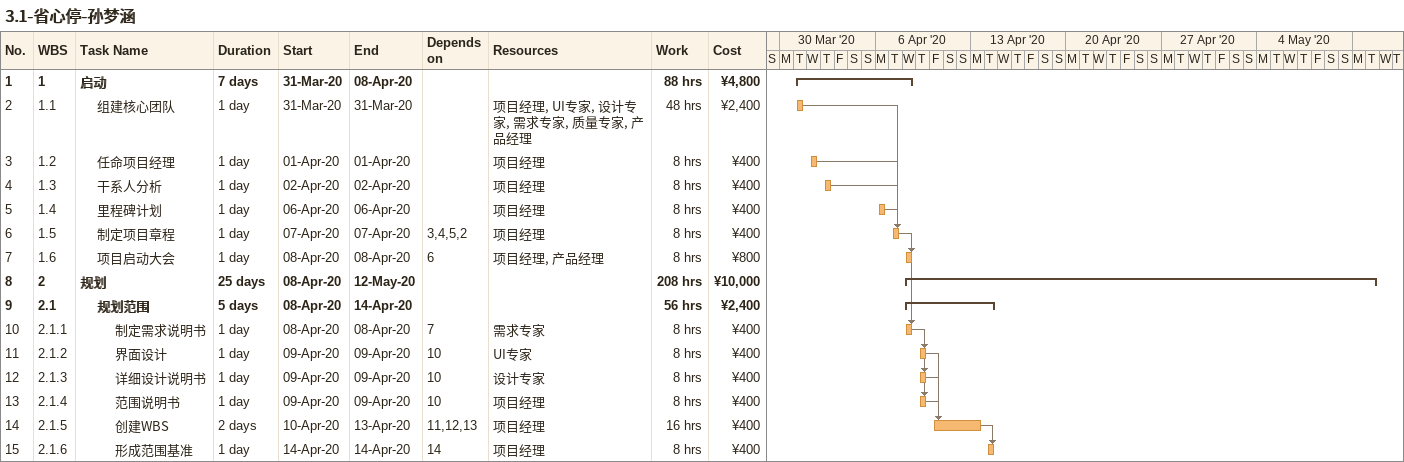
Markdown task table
3.1-省心停-孙梦涵

| ID | WBS | Task | Duration | Start | Finish | Predecessors | Resources | Work (h) | Cost (¥) |
|---|---|---|---|---|---|---|---|---|---|
| 1 | 1 | **启动** | 7d | 2020-03-31 | 2020-04-08 |  |  | 88 | 4800 |
| 2 | 1.1 | 组建核心团队 | 1d | 2020-03-31 | 2020-03-31 |  | 项目经理, UI专家, 设计专家, 需求专家, 质量专家, 产品经理 | 48 | 2400 |
| 3 | 1.2 | 任命项目经理 | 1d | 2020-04-01 | 2020-04-01 |  | 项目经理 | 8 | 400 |
| 4 | 1.3 | 干系人分析 | 1d | 2020-04-02 | 2020-04-02 |  | 项目经理 | 8 | 400 |
| 5 | 1.4 | 里程碑计划 | 1d | 2020-04-06 | 2020-04-06 |  | 项目经理 | 8 | 400 |
| 6 | 1.5 | 制定项目章程 | 1d | 2020-04-07 | 2020-04-07 | 3, 4, 5, 2 | 项目经理 | 8 | 400 |
| 7 | 1.6 | 项目启动大会 | 1d | 2020-04-08 | 2020-04-08 | 6 | 项目经理, 产品经理 | 8 | 800 |
| 8 | 2 | **规划** | 25d | 2020-04-08 | 2020-05-12 |  |  | 208 | 10000 |
| 9 | 2.1 | **规划范围** | 5d | 2020-04-08 | 2020-04-14 |  |  | 56 | 2400 |
| 10 | 2.1.1 | 制定需求说明书 | 1d | 2020-04-08 | 2020-04-08 | 7 | 需求专家 | 8 | 400 |
| 11 | 2.1.2 | 界面设计 | 1d | 2020-04-09 | 2020-04-09 | 10 | UI专家 | 8 | 400 |
| 12 | 2.1.3 | 详细设计说明书 | 1d | 2020-04-09 | 2020-04-09 | 10 | 设计专家 | 8 | 400 |
| 13 | 2.1.4 | 范围说明书 | 1d | 2020-04-09 | 2020-04-09 | 10 | 项目经理 | 8 | 400 |
| 14 | 2.1.5 | 创建WBS | 2d | 2020-04-10 | 2020-04-13 | 11, 12, 13 | 项目经理 | 16 | 400 |
| 15 | 2.1.6 | 形成范围基准 | 1d | 2020-04-14 | 2020-04-14 | 14 | 项目经理 | 8 | 400 |
